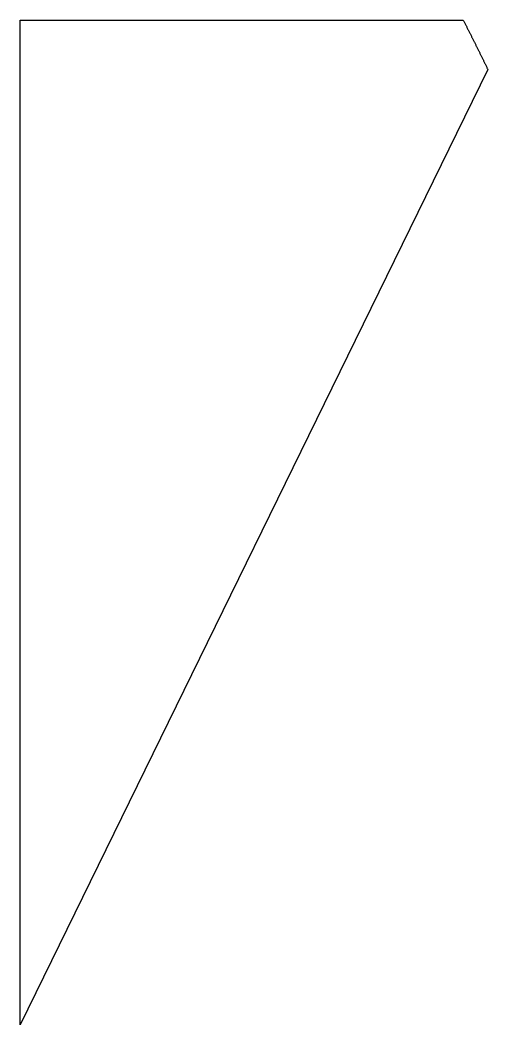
# Model space of a CAD drawing. Header units: millimetres. Extents: x 0 to 17.1, y 0 to 36.8.
import ezdxf

# ---------------------------------------------------------------- set-up
doc = ezdxf.new("R2010")
doc.units = ezdxf.units.MM

msp = doc.modelspace()

# ---------------------------------------------------------------- linework, layer by layer
for p, q in [((0, 0, 0), (0, 36.75, 0)), ((0, 36.75, 0), (16.21, 36.75, 0)), ((17.113, 34.94, 0), (0, 0, 0))]:
    msp.add_line(p, q)
msp.add_open_spline([(16.21, 36.75, 0), (16.395, 36.39, 0), (16.577, 36.029, 0), (16.757, 35.667, 0), (16.936, 35.304, 0), (17.113, 34.94, 0)], degree=5)

doc.saveas('drawing.dxf')
